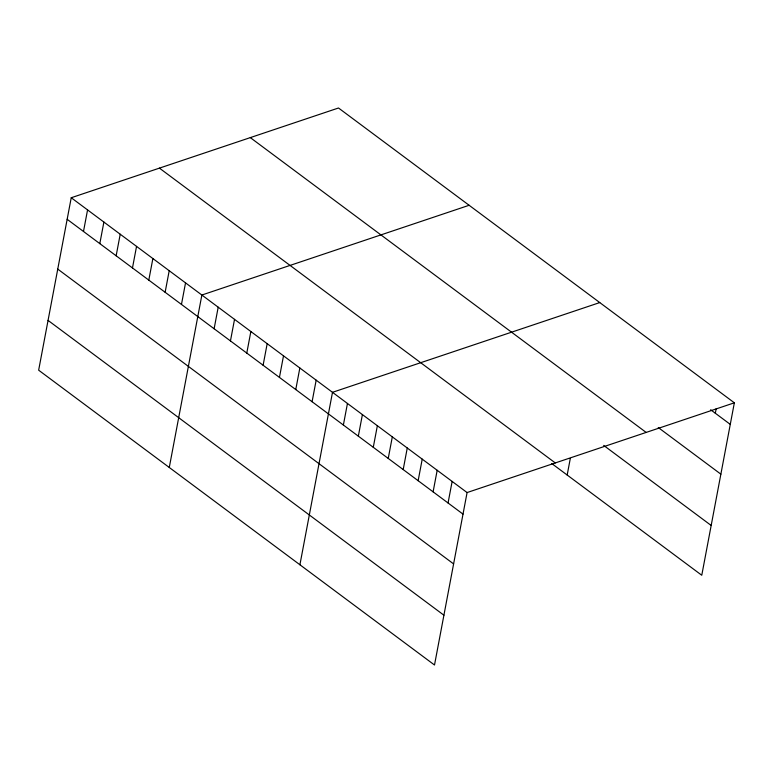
<?xml version="1.0" encoding="UTF-8"?>
<svg xmlns="http://www.w3.org/2000/svg" width="773" height="773" viewBox="0 0 773 773"><rect width="100%" height="100%" fill="white"/><g stroke="black" fill="none" stroke-linecap="round" stroke-linejoin="round"><path stroke-width="1.16" d="M734.35 402.81L338.497 107.998L71.232 197.743L38.65 370.19L434.503 665.002L467.085 492.556L734.35 402.81L701.768 575.257L551.806 463.578M83.494 231.475L87.562 209.898M99.814 243.63L103.891 222.064M116.143 255.795L120.221 234.229M132.473 267.951L136.55 246.384M148.803 280.116L152.88 258.549M165.132 292.271L169.21 270.705M181.462 304.436L185.539 282.87M169.277 467.481L201.869 295.025L469.134 205.28M214.121 328.757L218.199 307.19M230.451 340.922L234.528 319.355M246.78 353.077L250.858 331.511M263.11 365.243L267.178 343.676M279.44 377.408L283.507 355.831M295.769 389.563L299.837 367.996M312.089 401.728L316.167 380.161M299.914 564.773L332.496 392.317L599.761 302.572M343.376 425.024L347.454 403.458M358.334 436.165L362.402 414.589M373.282 447.296L377.359 425.73M388.239 458.437L392.317 436.871M403.197 469.569L407.265 448.002M418.145 480.709L422.222 459.143M433.102 491.85L437.18 470.284M448.06 502.981L452.137 481.415M567.179 475.018L570.31 458.428M715.325 413.236L716.175 408.695M710.648 409.758L730.272 424.377M658.248 427.527L720.871 474.168M250.297 137.613L646.151 432.426M603.684 445.412L711.17 525.466M159.431 168.127L555.285 462.94M71.232 197.743L467.085 492.556M67.164 219.31L463.008 514.122M57.753 269.101L453.606 563.913M48.061 320.399L443.915 615.211"/></g></svg>
